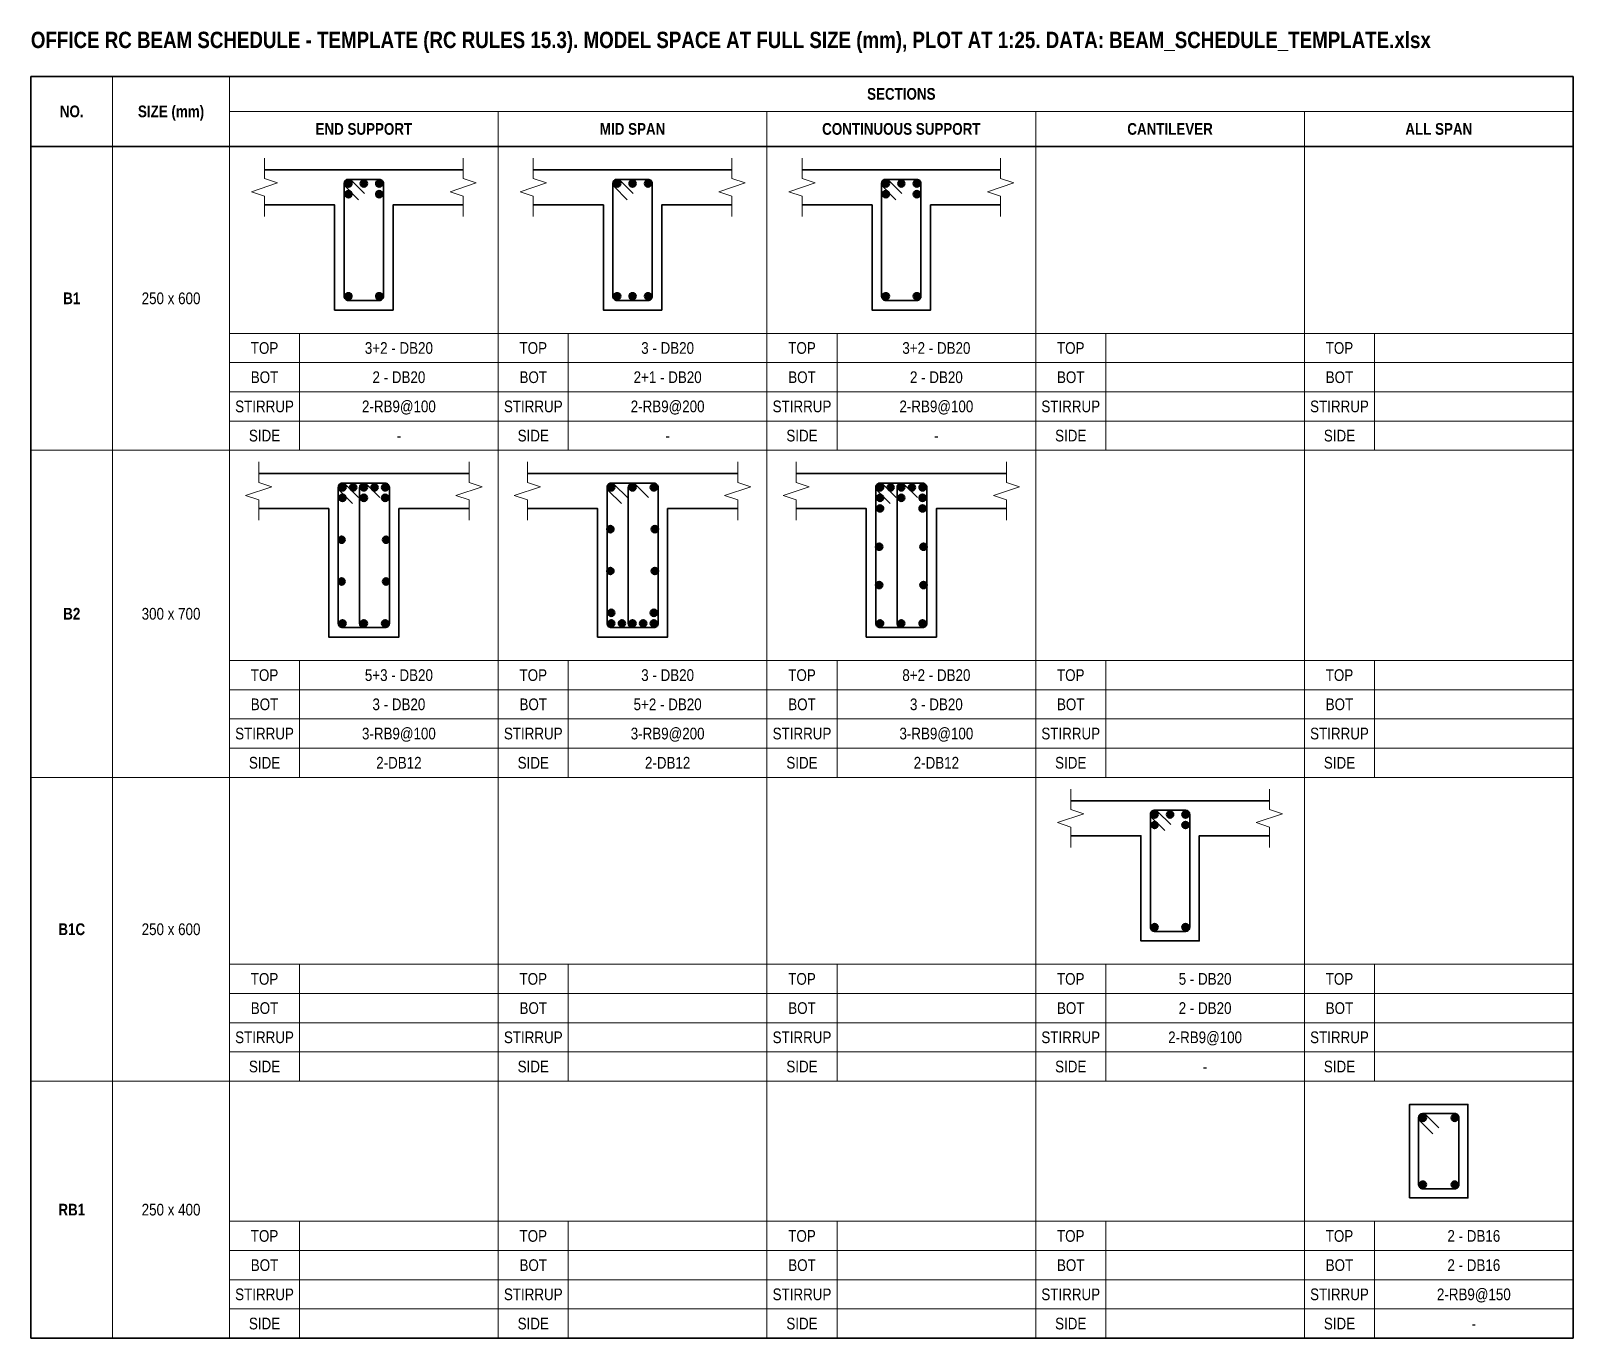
# Model space of a CAD drawing. Header units: millimetres. Extents: x 0 to 6600, y -5400 to 195.
import ezdxf
from ezdxf.enums import TextEntityAlignment as Align

# ---------------------------------------------------------------- set-up
doc = ezdxf.new("R2010")
doc.units = ezdxf.units.MM
doc.header["$LTSCALE"] = 3.75
for name, color, linetype, lineweight in [('S-BREAK', 8, 'Continuous', 18), ('S-CONC', 4, 'Continuous', 35), ('S-REBR', 1, 'Continuous', 50), ('S-REBR-SEC', 30, 'Continuous', 35), ('S-TEXT', 7, 'Continuous', 18), ('S-TTLB', 4, 'Continuous', 35), ('S-TTLB-THIN', 8, 'Continuous', 18)]:
    doc.layers.add(name, color=color, linetype=linetype, lineweight=lineweight)
doc.styles.add('AN', font='ARIALN.TTF')
doc.styles.add('ANB', font='ARIALNB.TTF')

msp = doc.modelspace()

# ---------------------------------------------------------------- hatches: boundary and pattern name
at = {"layer": 'S-REBR'}
h = msp.add_hatch(color=256, dxfattribs=at)
h.dxf.hatch_style = 1
edge = h.paths.add_edge_path()
edge.add_arc((1359, -459), 13.8, 0, 360)
h = msp.add_hatch(color=256, dxfattribs=at)
h.dxf.hatch_style = 1
edge = h.paths.add_edge_path()
edge.add_arc((1425, -459), 13.8, 0, 360)
h = msp.add_hatch(color=256, dxfattribs=at)
h.dxf.hatch_style = 1
edge = h.paths.add_edge_path()
edge.add_arc((1491, -459), 13.8, 0, 360)
h = msp.add_hatch(color=256, dxfattribs=at)
h.dxf.hatch_style = 1
edge = h.paths.add_edge_path()
edge.add_arc((2509, -459), 13.8, 0, 360)
h = msp.add_hatch(color=256, dxfattribs=at)
h.dxf.hatch_style = 1
edge = h.paths.add_edge_path()
edge.add_arc((2575, -459), 13.8, 0, 360)
h = msp.add_hatch(color=256, dxfattribs=at)
h.dxf.hatch_style = 1
edge = h.paths.add_edge_path()
edge.add_arc((2641, -459), 13.8, 0, 360)
h = msp.add_hatch(color=256, dxfattribs=at)
h.dxf.hatch_style = 1
edge = h.paths.add_edge_path()
edge.add_arc((3659, -459), 13.8, 0, 360)
h = msp.add_hatch(color=256, dxfattribs=at)
h.dxf.hatch_style = 1
edge = h.paths.add_edge_path()
edge.add_arc((3725, -459), 13.8, 0, 360)
h = msp.add_hatch(color=256, dxfattribs=at)
h.dxf.hatch_style = 1
edge = h.paths.add_edge_path()
edge.add_arc((3791, -459), 13.8, 0, 360)
h = msp.add_hatch(color=256, dxfattribs=at)
h.dxf.hatch_style = 1
edge = h.paths.add_edge_path()
edge.add_arc((1359, -504), 13.8, 0, 360)
h = msp.add_hatch(color=256, dxfattribs=at)
h.dxf.hatch_style = 1
edge = h.paths.add_edge_path()
edge.add_arc((1491, -504), 13.8, 0, 360)
h = msp.add_hatch(color=256, dxfattribs=at)
h.dxf.hatch_style = 1
edge = h.paths.add_edge_path()
edge.add_arc((3659, -504), 13.8, 0, 360)
h = msp.add_hatch(color=256, dxfattribs=at)
h.dxf.hatch_style = 1
edge = h.paths.add_edge_path()
edge.add_arc((3791, -504), 13.8, 0, 360)
h = msp.add_hatch(color=256, dxfattribs=at)
h.dxf.hatch_style = 1
edge = h.paths.add_edge_path()
edge.add_arc((1359, -941), 13.8, 0, 360)
h = msp.add_hatch(color=256, dxfattribs=at)
h.dxf.hatch_style = 1
edge = h.paths.add_edge_path()
edge.add_arc((1491, -941), 13.8, 0, 360)
h = msp.add_hatch(color=256, dxfattribs=at)
h.dxf.hatch_style = 1
edge = h.paths.add_edge_path()
edge.add_arc((2509, -941), 13.8, 0, 360)
h = msp.add_hatch(color=256, dxfattribs=at)
h.dxf.hatch_style = 1
edge = h.paths.add_edge_path()
edge.add_arc((2575, -941), 13.8, 0, 360)
h = msp.add_hatch(color=256, dxfattribs=at)
h.dxf.hatch_style = 1
edge = h.paths.add_edge_path()
edge.add_arc((2641, -941), 13.8, 0, 360)
h = msp.add_hatch(color=256, dxfattribs=at)
h.dxf.hatch_style = 1
edge = h.paths.add_edge_path()
edge.add_arc((3659, -941), 13.8, 0, 360)
h = msp.add_hatch(color=256, dxfattribs=at)
h.dxf.hatch_style = 1
edge = h.paths.add_edge_path()
edge.add_arc((3791, -941), 13.8, 0, 360)
h = msp.add_hatch(color=256, dxfattribs=at)
h.dxf.hatch_style = 1
edge = h.paths.add_edge_path()
edge.add_arc((1334, -1759), 13.8, 0, 360)
h = msp.add_hatch(color=256, dxfattribs=at)
h.dxf.hatch_style = 1
edge = h.paths.add_edge_path()
edge.add_arc((1379.5, -1759), 13.8, 0, 360)
h = msp.add_hatch(color=256, dxfattribs=at)
h.dxf.hatch_style = 1
edge = h.paths.add_edge_path()
edge.add_arc((1425, -1759), 13.8, 0, 360)
h = msp.add_hatch(color=256, dxfattribs=at)
h.dxf.hatch_style = 1
edge = h.paths.add_edge_path()
edge.add_arc((1470.5, -1759), 13.8, 0, 360)
h = msp.add_hatch(color=256, dxfattribs=at)
h.dxf.hatch_style = 1
edge = h.paths.add_edge_path()
edge.add_arc((1516, -1759), 13.8, 0, 360)
h = msp.add_hatch(color=256, dxfattribs=at)
h.dxf.hatch_style = 1
edge = h.paths.add_edge_path()
edge.add_arc((2484, -1759), 13.8, 0, 360)
h = msp.add_hatch(color=256, dxfattribs=at)
h.dxf.hatch_style = 1
edge = h.paths.add_edge_path()
edge.add_arc((2575, -1759), 13.8, 0, 360)
h = msp.add_hatch(color=256, dxfattribs=at)
h.dxf.hatch_style = 1
edge = h.paths.add_edge_path()
edge.add_arc((2666, -1759), 13.8, 0, 360)
h = msp.add_hatch(color=256, dxfattribs=at)
h.dxf.hatch_style = 1
edge = h.paths.add_edge_path()
edge.add_arc((3634, -1759), 13.8, 0, 360)
h = msp.add_hatch(color=256, dxfattribs=at)
h.dxf.hatch_style = 1
edge = h.paths.add_edge_path()
edge.add_arc((3679.5, -1759), 13.8, 0, 360)
h = msp.add_hatch(color=256, dxfattribs=at)
h.dxf.hatch_style = 1
edge = h.paths.add_edge_path()
edge.add_arc((3725, -1759), 13.8, 0, 360)
h = msp.add_hatch(color=256, dxfattribs=at)
h.dxf.hatch_style = 1
edge = h.paths.add_edge_path()
edge.add_arc((3770.5, -1759), 13.8, 0, 360)
h = msp.add_hatch(color=256, dxfattribs=at)
h.dxf.hatch_style = 1
edge = h.paths.add_edge_path()
edge.add_arc((3816, -1759), 13.8, 0, 360)
h = msp.add_hatch(color=256, dxfattribs=at)
h.dxf.hatch_style = 1
edge = h.paths.add_edge_path()
edge.add_arc((1334, -1804), 13.8, 0, 360)
h = msp.add_hatch(color=256, dxfattribs=at)
h.dxf.hatch_style = 1
edge = h.paths.add_edge_path()
edge.add_arc((1425, -1804), 13.8, 0, 360)
h = msp.add_hatch(color=256, dxfattribs=at)
h.dxf.hatch_style = 1
edge = h.paths.add_edge_path()
edge.add_arc((1516, -1804), 13.8, 0, 360)
h = msp.add_hatch(color=256, dxfattribs=at)
h.dxf.hatch_style = 1
edge = h.paths.add_edge_path()
edge.add_arc((3634, -1804), 13.8, 0, 360)
h = msp.add_hatch(color=256, dxfattribs=at)
h.dxf.hatch_style = 1
edge = h.paths.add_edge_path()
edge.add_arc((3634, -1849), 13.8, 0, 360)
h = msp.add_hatch(color=256, dxfattribs=at)
h.dxf.hatch_style = 1
edge = h.paths.add_edge_path()
edge.add_arc((3725, -1804), 13.8, 0, 360)
h = msp.add_hatch(color=256, dxfattribs=at)
h.dxf.hatch_style = 1
edge = h.paths.add_edge_path()
edge.add_arc((3816, -1804), 13.8, 0, 360)
h = msp.add_hatch(color=256, dxfattribs=at)
h.dxf.hatch_style = 1
edge = h.paths.add_edge_path()
edge.add_arc((3816, -1849), 13.8, 0, 360)
h = msp.add_hatch(color=256, dxfattribs=at)
h.dxf.hatch_style = 1
edge = h.paths.add_edge_path()
edge.add_arc((1330, -1983), 13.8, 0, 360)
h = msp.add_hatch(color=256, dxfattribs=at)
h.dxf.hatch_style = 1
edge = h.paths.add_edge_path()
edge.add_arc((1520, -1983), 13.8, 0, 360)
h = msp.add_hatch(color=256, dxfattribs=at)
h.dxf.hatch_style = 1
edge = h.paths.add_edge_path()
edge.add_arc((2480, -1938), 13.8, 0, 360)
h = msp.add_hatch(color=256, dxfattribs=at)
h.dxf.hatch_style = 1
edge = h.paths.add_edge_path()
edge.add_arc((2670, -1938), 13.8, 0, 360)
h = msp.add_hatch(color=256, dxfattribs=at)
h.dxf.hatch_style = 1
edge = h.paths.add_edge_path()
edge.add_arc((3630, -2013), 13.8, 0, 360)
h = msp.add_hatch(color=256, dxfattribs=at)
h.dxf.hatch_style = 1
edge = h.paths.add_edge_path()
edge.add_arc((3820, -2013), 13.8, 0, 360)
h = msp.add_hatch(color=256, dxfattribs=at)
h.dxf.hatch_style = 1
edge = h.paths.add_edge_path()
edge.add_arc((2480, -2117), 13.8, 0, 360)
h = msp.add_hatch(color=256, dxfattribs=at)
h.dxf.hatch_style = 1
edge = h.paths.add_edge_path()
edge.add_arc((2670, -2117), 13.8, 0, 360)
h = msp.add_hatch(color=256, dxfattribs=at)
h.dxf.hatch_style = 1
edge = h.paths.add_edge_path()
edge.add_arc((1330, -2162), 13.8, 0, 360)
h = msp.add_hatch(color=256, dxfattribs=at)
h.dxf.hatch_style = 1
edge = h.paths.add_edge_path()
edge.add_arc((1520, -2162), 13.8, 0, 360)
h = msp.add_hatch(color=256, dxfattribs=at)
h.dxf.hatch_style = 1
edge = h.paths.add_edge_path()
edge.add_arc((3630, -2177), 13.8, 0, 360)
h = msp.add_hatch(color=256, dxfattribs=at)
h.dxf.hatch_style = 1
edge = h.paths.add_edge_path()
edge.add_arc((3820, -2177), 13.8, 0, 360)
h = msp.add_hatch(color=256, dxfattribs=at)
h.dxf.hatch_style = 1
edge = h.paths.add_edge_path()
edge.add_arc((2484, -2296), 13.8, 0, 360)
h = msp.add_hatch(color=256, dxfattribs=at)
h.dxf.hatch_style = 1
edge = h.paths.add_edge_path()
edge.add_arc((2666, -2296), 13.8, 0, 360)
h = msp.add_hatch(color=256, dxfattribs=at)
h.dxf.hatch_style = 1
edge = h.paths.add_edge_path()
edge.add_arc((1334, -2341), 13.8, 0, 360)
h = msp.add_hatch(color=256, dxfattribs=at)
h.dxf.hatch_style = 1
edge = h.paths.add_edge_path()
edge.add_arc((1425, -2341), 13.8, 0, 360)
h = msp.add_hatch(color=256, dxfattribs=at)
h.dxf.hatch_style = 1
edge = h.paths.add_edge_path()
edge.add_arc((1516, -2341), 13.8, 0, 360)
h = msp.add_hatch(color=256, dxfattribs=at)
h.dxf.hatch_style = 1
edge = h.paths.add_edge_path()
edge.add_arc((2484, -2341), 13.8, 0, 360)
h = msp.add_hatch(color=256, dxfattribs=at)
h.dxf.hatch_style = 1
edge = h.paths.add_edge_path()
edge.add_arc((2529.5, -2341), 13.8, 0, 360)
h = msp.add_hatch(color=256, dxfattribs=at)
h.dxf.hatch_style = 1
edge = h.paths.add_edge_path()
edge.add_arc((2575, -2341), 13.8, 0, 360)
h = msp.add_hatch(color=256, dxfattribs=at)
h.dxf.hatch_style = 1
edge = h.paths.add_edge_path()
edge.add_arc((2620.5, -2341), 13.8, 0, 360)
h = msp.add_hatch(color=256, dxfattribs=at)
h.dxf.hatch_style = 1
edge = h.paths.add_edge_path()
edge.add_arc((2666, -2341), 13.8, 0, 360)
h = msp.add_hatch(color=256, dxfattribs=at)
h.dxf.hatch_style = 1
edge = h.paths.add_edge_path()
edge.add_arc((3634, -2341), 13.8, 0, 360)
h = msp.add_hatch(color=256, dxfattribs=at)
h.dxf.hatch_style = 1
edge = h.paths.add_edge_path()
edge.add_arc((3725, -2341), 13.8, 0, 360)
h = msp.add_hatch(color=256, dxfattribs=at)
h.dxf.hatch_style = 1
edge = h.paths.add_edge_path()
edge.add_arc((3816, -2341), 13.8, 0, 360)
h = msp.add_hatch(color=256, dxfattribs=at)
h.dxf.hatch_style = 1
edge = h.paths.add_edge_path()
edge.add_arc((4809, -3159), 13.8, 0, 360)
h = msp.add_hatch(color=256, dxfattribs=at)
h.dxf.hatch_style = 1
edge = h.paths.add_edge_path()
edge.add_arc((4875, -3159), 13.8, 0, 360)
h = msp.add_hatch(color=256, dxfattribs=at)
h.dxf.hatch_style = 1
edge = h.paths.add_edge_path()
edge.add_arc((4941, -3159), 13.8, 0, 360)
h = msp.add_hatch(color=256, dxfattribs=at)
h.dxf.hatch_style = 1
edge = h.paths.add_edge_path()
edge.add_arc((4809, -3204), 13.8, 0, 360)
h = msp.add_hatch(color=256, dxfattribs=at)
h.dxf.hatch_style = 1
edge = h.paths.add_edge_path()
edge.add_arc((4941, -3204), 13.8, 0, 360)
h = msp.add_hatch(color=256, dxfattribs=at)
h.dxf.hatch_style = 1
edge = h.paths.add_edge_path()
edge.add_arc((4809, -3641), 13.8, 0, 360)
h = msp.add_hatch(color=256, dxfattribs=at)
h.dxf.hatch_style = 1
edge = h.paths.add_edge_path()
edge.add_arc((4941, -3641), 13.8, 0, 360)
h = msp.add_hatch(color=256, dxfattribs=at)
h.dxf.hatch_style = 1
edge = h.paths.add_edge_path()
edge.add_arc((5957, -4457), 13.8, 0, 360)
h = msp.add_hatch(color=256, dxfattribs=at)
h.dxf.hatch_style = 1
edge = h.paths.add_edge_path()
edge.add_arc((6093, -4457), 13.8, 0, 360)
h = msp.add_hatch(color=256, dxfattribs=at)
h.dxf.hatch_style = 1
edge = h.paths.add_edge_path()
edge.add_arc((5957, -4743), 13.8, 0, 360)
h = msp.add_hatch(color=256, dxfattribs=at)
h.dxf.hatch_style = 1
edge = h.paths.add_edge_path()
edge.add_arc((6093, -4743), 13.8, 0, 360)

# ---------------------------------------------------------------- linework, layer by layer
at = {"layer": 'S-BREAK', "flags": 128}
for points in [[(1000, -350), (1000, -437.5), (1056.2, -456.2), (943.8, -493.8), (1000, -512.5), (1000, -600)], [(1850, -350), (1850, -437.5), (1906.2, -456.2), (1793.8, -493.8), (1850, -512.5), (1850, -600)], [(2150, -350), (2150, -437.5), (2206.2, -456.2), (2093.8, -493.8), (2150, -512.5), (2150, -600)], [(3000, -350), (3000, -437.5), (3056.2, -456.2), (2943.8, -493.8), (3000, -512.5), (3000, -600)], [(3300, -350), (3300, -437.5), (3356.2, -456.2), (3243.8, -493.8), (3300, -512.5), (3300, -600)], [(4150, -350), (4150, -437.5), (4206.2, -456.2), (4093.8, -493.8), (4150, -512.5), (4150, -600)], [(975, -1650), (975, -1737.5), (1031.2, -1756.2), (918.8, -1793.8), (975, -1812.5), (975, -1900)], [(1875, -1650), (1875, -1737.5), (1931.2, -1756.2), (1818.8, -1793.8), (1875, -1812.5), (1875, -1900)], [(2125, -1650), (2125, -1737.5), (2181.2, -1756.2), (2068.8, -1793.8), (2125, -1812.5), (2125, -1900)], [(3025, -1650), (3025, -1737.5), (3081.2, -1756.2), (2968.8, -1793.8), (3025, -1812.5), (3025, -1900)], [(3275, -1650), (3275, -1737.5), (3331.2, -1756.2), (3218.8, -1793.8), (3275, -1812.5), (3275, -1900)], [(4175, -1650), (4175, -1737.5), (4231.2, -1756.2), (4118.8, -1793.8), (4175, -1812.5), (4175, -1900)], [(4450, -3050), (4450, -3137.5), (4506.2, -3156.2), (4393.8, -3193.8), (4450, -3212.5), (4450, -3300)], [(5300, -3050), (5300, -3137.5), (5356.2, -3156.2), (5243.8, -3193.8), (5300, -3212.5), (5300, -3300)]]:
    msp.add_lwpolyline(points, dxfattribs=at)
at = {"layer": 'S-CONC', "flags": 128}
for points in [[(1000, -400), (1850, -400)], [(2150, -400), (3000, -400)], [(3300, -400), (4150, -400)], [(1850, -550), (1550, -550), (1550, -1000), (1300, -1000), (1300, -550), (1000, -550)], [(3000, -550), (2700, -550), (2700, -1000), (2450, -1000), (2450, -550), (2150, -550)], [(4150, -550), (3850, -550), (3850, -1000), (3600, -1000), (3600, -550), (3300, -550)], [(975, -1700), (1875, -1700)], [(2125, -1700), (3025, -1700)], [(3275, -1700), (4175, -1700)], [(1875, -1850), (1575, -1850), (1575, -2400), (1275, -2400), (1275, -1850), (975, -1850)], [(3025, -1850), (2725, -1850), (2725, -2400), (2425, -2400), (2425, -1850), (2125, -1850)], [(4175, -1850), (3875, -1850), (3875, -2400), (3575, -2400), (3575, -1850), (3275, -1850)], [(4450, -3100), (5300, -3100)], [(5300, -3250), (5000, -3250), (5000, -3700), (4750, -3700), (4750, -3250), (4450, -3250)]]:
    msp.add_lwpolyline(points, dxfattribs=at)
msp.add_lwpolyline([(5900, -4800), (6150, -4800), (6150, -4400), (5900, -4400)], close=True, dxfattribs=at)
at = {"layer": 'S-REBR'}
for centre in [(1359, -459), (1425, -459), (1491, -459), (2509, -459), (2575, -459), (2641, -459), (3659, -459), (3725, -459), (3791, -459), (1359, -504), (1491, -504), (3659, -504), (3791, -504), (1359, -941), (1491, -941), (2509, -941), (2575, -941), (2641, -941), (3659, -941), (3791, -941), (1334, -1759), (1379.5, -1759), (1425, -1759), (1470.5, -1759), (1516, -1759), (2484, -1759), (2575, -1759), (2666, -1759), (3634, -1759), (3679.5, -1759), (3725, -1759), (3770.5, -1759), (3816, -1759), (1334, -1804), (1425, -1804), (1516, -1804), (3634, -1804), (3634, -1849), (3725, -1804), (3816, -1804), (3816, -1849), (1330, -1983), (1520, -1983), (2480, -1938), (2670, -1938), (3630, -2013), (3820, -2013), (2480, -2117), (2670, -2117), (1330, -2162), (1520, -2162), (3630, -2177), (3820, -2177), (2484, -2296), (2666, -2296), (1334, -2341), (1425, -2341), (1516, -2341), (2484, -2341), (2529.5, -2341), (2575, -2341), (2620.5, -2341), (2666, -2341), (3634, -2341), (3725, -2341), (3816, -2341), (4809, -3159), (4875, -3159), (4941, -3159), (4809, -3204), (4941, -3204), (4809, -3641), (4941, -3641), (5957, -4457), (6093, -4457), (5957, -4743), (6093, -4743)]:
    msp.add_circle(centre, 13.8, dxfattribs=at)
at = {"layer": 'S-REBR-SEC', "flags": 128}
for points in [[(1427.8, -502), (1371.9, -446.1, 0.668179), (1340.8, -459), (1340.8, -941, 0.414214), (1359, -959.2), (1491, -959.2, 0.414214), (1509.2, -941), (1509.2, -459, 0.414214), (1491, -440.8), (1359, -440.8, 0.668179), (1346.1, -471.9), (1402, -527.8)], [(2577.8, -502), (2521.9, -446.1, 0.668179), (2490.8, -459), (2490.8, -941, 0.414214), (2509, -959.2), (2641, -959.2, 0.414214), (2659.2, -941), (2659.2, -459, 0.414214), (2641, -440.8), (2509, -440.8, 0.668179), (2496.1, -471.9), (2552, -527.8)], [(3727.8, -502), (3671.9, -446.1, 0.668179), (3640.8, -459), (3640.8, -941, 0.414214), (3659, -959.2), (3791, -959.2, 0.414214), (3809.2, -941), (3809.2, -459, 0.414214), (3791, -440.8), (3659, -440.8, 0.668179), (3646.1, -471.9), (3702, -527.8)], [(1402.8, -1802), (1346.9, -1746.1, 0.668179), (1315.8, -1759), (1315.8, -2341, 0.414214), (1334, -2359.2), (1516, -2359.2, 0.414214), (1534.2, -2341), (1534.2, -1759, 0.414214), (1516, -1740.8), (1334, -1740.8, 0.668179), (1321.1, -1771.9), (1377, -1827.8)], [(2552.8, -1802), (2496.9, -1746.1, 0.668179), (2465.8, -1759), (2465.8, -2341, 0.414214), (2484, -2359.2), (2666, -2359.2, 0.414214), (2684.2, -2341), (2684.2, -1759, 0.414214), (2666, -1740.8), (2484, -1740.8, 0.668179), (2471.1, -1771.9), (2527, -1827.8)], [(3702.8, -1802), (3646.9, -1746.1, 0.668179), (3615.8, -1759), (3615.8, -2341, 0.414214), (3634, -2359.2), (3816, -2359.2, 0.414214), (3834.2, -2341), (3834.2, -1759, 0.414214), (3816, -1740.8), (3634, -1740.8, 0.668179), (3621.1, -1771.9), (3677, -1827.8)], [(4877.8, -3202), (4821.9, -3146.1, 0.668179), (4790.8, -3159), (4790.8, -3641, 0.414214), (4809, -3659.2), (4941, -3659.2, 0.414214), (4959.2, -3641), (4959.2, -3159, 0.414214), (4941, -3140.8), (4809, -3140.8, 0.668179), (4796.1, -3171.9), (4852, -3227.8)], [(6025.8, -4500), (5969.9, -4444.1, 0.668179), (5938.8, -4457), (5938.8, -4743, 0.414214), (5957, -4761.2), (6093, -4761.2, 0.414214), (6111.2, -4743), (6111.2, -4457, 0.414214), (6093, -4438.8), (5957, -4438.8, 0.668179), (5944.1, -4469.9), (6000, -4525.8)]]:
    msp.add_lwpolyline(points, format="xyb", dxfattribs=at)
at = {"layer": 'S-REBR-SEC'}
for points in [[(1493.8, -1802), (1437.9, -1746.1, 0.668179), (1406.8, -1759), (1406.8, -2341, 0.414214), (1425, -2359.2), (1504, -2359.2)], [(2643.8, -1802), (2587.9, -1746.1, 0.668179), (2556.8, -1759), (2556.8, -2341, 0.414214), (2575, -2359.2), (2654, -2359.2)], [(3793.8, -1802), (3737.9, -1746.1, 0.668179), (3706.8, -1759), (3706.8, -2341, 0.414214), (3725, -2359.2), (3804, -2359.2)]]:
    msp.add_lwpolyline(points, format="xyb", dxfattribs=at)
at = {"layer": 'S-TTLB'}
for p, q in [((0, 0), (6600, 0)), ((0, 0), (0, -5400)), ((6600, 0), (6600, -5400)), ((0, -300), (6600, -300)), ((0, -5400), (6600, -5400))]:
    msp.add_line(p, q, dxfattribs=at)
at = {"layer": 'S-TTLB-THIN'}
for p, q in [((350, 0), (350, -5400)), ((850, 0), (850, -5400)), ((850, -150), (6600, -150)), ((2000, -150), (2000, -300)), ((3150, -150), (3150, -300)), ((4300, -150), (4300, -300)), ((5450, -150), (5450, -300)), ((2000, -300), (2000, -5400)), ((3150, -300), (3150, -5400)), ((4300, -300), (4300, -5400)), ((5450, -300), (5450, -5400)), ((850, -1100), (6600, -1100)), ((1150, -1100), (1150, -1600)), ((2300, -1100), (2300, -1600)), ((3450, -1100), (3450, -1600)), ((4600, -1100), (4600, -1600)), ((5750, -1100), (5750, -1600)), ((850, -1225), (2000, -1225)), ((2000, -1225), (3150, -1225)), ((3150, -1225), (4300, -1225)), ((4300, -1225), (5450, -1225)), ((5450, -1225), (6600, -1225)), ((850, -1350), (2000, -1350)), ((2000, -1350), (3150, -1350)), ((3150, -1350), (4300, -1350)), ((4300, -1350), (5450, -1350)), ((5450, -1350), (6600, -1350)), ((850, -1475), (2000, -1475)), ((2000, -1475), (3150, -1475)), ((3150, -1475), (4300, -1475)), ((4300, -1475), (5450, -1475)), ((5450, -1475), (6600, -1475)), ((0, -1600), (6600, -1600)), ((850, -2500), (6600, -2500)), ((1150, -2500), (1150, -3000)), ((2300, -2500), (2300, -3000)), ((3450, -2500), (3450, -3000)), ((4600, -2500), (4600, -3000)), ((5750, -2500), (5750, -3000)), ((850, -2625), (2000, -2625)), ((2000, -2625), (3150, -2625)), ((3150, -2625), (4300, -2625)), ((4300, -2625), (5450, -2625)), ((5450, -2625), (6600, -2625)), ((850, -2750), (2000, -2750)), ((2000, -2750), (3150, -2750)), ((3150, -2750), (4300, -2750)), ((4300, -2750), (5450, -2750)), ((5450, -2750), (6600, -2750)), ((850, -2875), (2000, -2875)), ((2000, -2875), (3150, -2875)), ((3150, -2875), (4300, -2875)), ((4300, -2875), (5450, -2875)), ((5450, -2875), (6600, -2875)), ((0, -3000), (6600, -3000)), ((850, -3800), (6600, -3800)), ((1150, -3800), (1150, -4300)), ((2300, -3800), (2300, -4300)), ((3450, -3800), (3450, -4300)), ((4600, -3800), (4600, -4300)), ((5750, -3800), (5750, -4300)), ((850, -3925), (2000, -3925)), ((2000, -3925), (3150, -3925)), ((3150, -3925), (4300, -3925)), ((4300, -3925), (5450, -3925)), ((5450, -3925), (6600, -3925)), ((850, -4050), (2000, -4050)), ((2000, -4050), (3150, -4050)), ((3150, -4050), (4300, -4050)), ((4300, -4050), (5450, -4050)), ((5450, -4050), (6600, -4050)), ((850, -4175), (2000, -4175)), ((2000, -4175), (3150, -4175)), ((3150, -4175), (4300, -4175)), ((4300, -4175), (5450, -4175)), ((5450, -4175), (6600, -4175)), ((0, -4300), (6600, -4300)), ((850, -4900), (6600, -4900)), ((1150, -4900), (1150, -5400)), ((2300, -4900), (2300, -5400)), ((3450, -4900), (3450, -5400)), ((4600, -4900), (4600, -5400)), ((5750, -4900), (5750, -5400)), ((850, -5025), (2000, -5025)), ((2000, -5025), (3150, -5025)), ((3150, -5025), (4300, -5025)), ((4300, -5025), (5450, -5025)), ((5450, -5025), (6600, -5025)), ((850, -5150), (2000, -5150)), ((2000, -5150), (3150, -5150)), ((3150, -5150), (4300, -5150)), ((4300, -5150), (5450, -5150)), ((5450, -5150), (6600, -5150)), ((850, -5275), (2000, -5275)), ((2000, -5275), (3150, -5275)), ((3150, -5275), (4300, -5275)), ((4300, -5275), (5450, -5275)), ((5450, -5275), (6600, -5275)), ((0, -5400), (6600, -5400))]:
    msp.add_line(p, q, dxfattribs=at)

# ---------------------------------------------------------------- texts
at = {"layer": 'S-TEXT', "style": 'ANB'}
msp.add_text('OFFICE RC BEAM SCHEDULE - TEMPLATE (RC RULES 15.3). MODEL SPACE AT FULL SIZE (mm), PLOT AT 1:25. DATA: BEAM_SCHEDULE_TEMPLATE.xlsx', height=70, dxfattribs=at).set_placement((0, 100), align=Align.BOTTOM_LEFT)
at = {"layer": 'S-TEXT'}
for s, style, p in [('SECTIONS', 'ANB', (3725, -75)), ('NO.', 'ANB', (175, -150)), ('SIZE (mm)', 'ANB', (600, -150)), ('END SUPPORT', 'ANB', (1425, -225)), ('MID SPAN', 'ANB', (2575, -225)), ('CONTINUOUS SUPPORT', 'ANB', (3725, -225)), ('CANTILEVER', 'ANB', (4875, -225)), ('ALL SPAN', 'ANB', (6025, -225)), ('B1', 'ANB', (175, -950)), ('250 x 600', 'AN', (600, -950)), ('TOP', 'AN', (1000, -1162.5)), ('3+2 - DB20', 'AN', (1575, -1162.5)), ('TOP', 'AN', (2150, -1162.5)), ('3 - DB20', 'AN', (2725, -1162.5)), ('TOP', 'AN', (3300, -1162.5)), ('3+2 - DB20', 'AN', (3875, -1162.5)), ('TOP', 'AN', (4450, -1162.5)), ('TOP', 'AN', (5600, -1162.5)), ('BOT', 'AN', (1000, -1287.5)), ('2 - DB20', 'AN', (1575, -1287.5)), ('BOT', 'AN', (2150, -1287.5)), ('2+1 - DB20', 'AN', (2725, -1287.5)), ('BOT', 'AN', (3300, -1287.5)), ('2 - DB20', 'AN', (3875, -1287.5)), ('BOT', 'AN', (4450, -1287.5)), ('BOT', 'AN', (5600, -1287.5)), ('2-RB9@100', 'AN', (1575, -1412.5)), ('2-RB9@200', 'AN', (2725, -1412.5)), ('2-RB9@100', 'AN', (3875, -1412.5)), ('STIRRUP', 'AN', (1000, -1412.5)), ('STIRRUP', 'AN', (2150, -1412.5)), ('STIRRUP', 'AN', (3300, -1412.5)), ('STIRRUP', 'AN', (4450, -1412.5)), ('STIRRUP', 'AN', (5600, -1412.5)), ('SIDE', 'AN', (1000, -1537.5)), ('SIDE', 'AN', (2150, -1537.5)), ('SIDE', 'AN', (3300, -1537.5)), ('SIDE', 'AN', (4450, -1537.5)), ('SIDE', 'AN', (5600, -1537.5)), ('-', 'AN', (1575, -1537.5)), ('-', 'AN', (2725, -1537.5)), ('-', 'AN', (3875, -1537.5)), ('B2', 'ANB', (175, -2300)), ('300 x 700', 'AN', (600, -2300)), ('TOP', 'AN', (1000, -2562.5)), ('5+3 - DB20', 'AN', (1575, -2562.5)), ('TOP', 'AN', (2150, -2562.5)), ('3 - DB20', 'AN', (2725, -2562.5)), ('TOP', 'AN', (3300, -2562.5)), ('8+2 - DB20', 'AN', (3875, -2562.5)), ('TOP', 'AN', (4450, -2562.5)), ('TOP', 'AN', (5600, -2562.5)), ('BOT', 'AN', (1000, -2687.5)), ('3 - DB20', 'AN', (1575, -2687.5)), ('BOT', 'AN', (2150, -2687.5)), ('5+2 - DB20', 'AN', (2725, -2687.5)), ('BOT', 'AN', (3300, -2687.5)), ('3 - DB20', 'AN', (3875, -2687.5)), ('BOT', 'AN', (4450, -2687.5)), ('BOT', 'AN', (5600, -2687.5)), ('STIRRUP', 'AN', (1000, -2812.5)), ('3-RB9@100', 'AN', (1575, -2812.5)), ('STIRRUP', 'AN', (2150, -2812.5)), ('3-RB9@200', 'AN', (2725, -2812.5)), ('STIRRUP', 'AN', (3300, -2812.5)), ('3-RB9@100', 'AN', (3875, -2812.5)), ('STIRRUP', 'AN', (4450, -2812.5)), ('STIRRUP', 'AN', (5600, -2812.5)), ('SIDE', 'AN', (1000, -2937.5)), ('2-DB12', 'AN', (1575, -2937.5)), ('SIDE', 'AN', (2150, -2937.5)), ('2-DB12', 'AN', (2725, -2937.5)), ('SIDE', 'AN', (3300, -2937.5)), ('2-DB12', 'AN', (3875, -2937.5)), ('SIDE', 'AN', (4450, -2937.5)), ('SIDE', 'AN', (5600, -2937.5)), ('B1C', 'ANB', (175, -3650)), ('250 x 600', 'AN', (600, -3650)), ('TOP', 'AN', (1000, -3862.5)), ('TOP', 'AN', (2150, -3862.5)), ('TOP', 'AN', (3300, -3862.5)), ('TOP', 'AN', (4450, -3862.5)), ('5 - DB20', 'AN', (5025, -3862.5)), ('TOP', 'AN', (5600, -3862.5)), ('BOT', 'AN', (1000, -3987.5)), ('BOT', 'AN', (2150, -3987.5)), ('BOT', 'AN', (3300, -3987.5)), ('BOT', 'AN', (4450, -3987.5)), ('2 - DB20', 'AN', (5025, -3987.5)), ('BOT', 'AN', (5600, -3987.5)), ('STIRRUP', 'AN', (1000, -4112.5)), ('STIRRUP', 'AN', (2150, -4112.5)), ('STIRRUP', 'AN', (3300, -4112.5)), ('STIRRUP', 'AN', (4450, -4112.5)), ('2-RB9@100', 'AN', (5025, -4112.5)), ('STIRRUP', 'AN', (5600, -4112.5)), ('SIDE', 'AN', (1000, -4237.5)), ('SIDE', 'AN', (2150, -4237.5)), ('SIDE', 'AN', (3300, -4237.5)), ('SIDE', 'AN', (4450, -4237.5)), ('SIDE', 'AN', (5600, -4237.5)), ('-', 'AN', (5025, -4237.5)), ('RB1', 'ANB', (175, -4850)), ('250 x 400', 'AN', (600, -4850)), ('TOP', 'AN', (1000, -4962.5)), ('TOP', 'AN', (2150, -4962.5)), ('TOP', 'AN', (3300, -4962.5)), ('TOP', 'AN', (4450, -4962.5)), ('TOP', 'AN', (5600, -4962.5)), ('2 - DB16', 'AN', (6175, -4962.5)), ('BOT', 'AN', (1000, -5087.5)), ('BOT', 'AN', (2150, -5087.5)), ('BOT', 'AN', (3300, -5087.5)), ('BOT', 'AN', (4450, -5087.5)), ('BOT', 'AN', (5600, -5087.5)), ('2 - DB16', 'AN', (6175, -5087.5)), ('STIRRUP', 'AN', (1000, -5212.5)), ('STIRRUP', 'AN', (2150, -5212.5)), ('STIRRUP', 'AN', (3300, -5212.5)), ('STIRRUP', 'AN', (4450, -5212.5)), ('STIRRUP', 'AN', (5600, -5212.5)), ('2-RB9@150', 'AN', (6175, -5212.5)), ('SIDE', 'AN', (1000, -5337.5)), ('SIDE', 'AN', (2150, -5337.5)), ('SIDE', 'AN', (3300, -5337.5)), ('SIDE', 'AN', (4450, -5337.5)), ('SIDE', 'AN', (5600, -5337.5)), ('-', 'AN', (6175, -5337.5))]:
    msp.add_text(s, height=50, dxfattribs=dict(at, style=style)).set_placement(p, align=Align.MIDDLE_CENTER)

doc.saveas('drawing.dxf')
